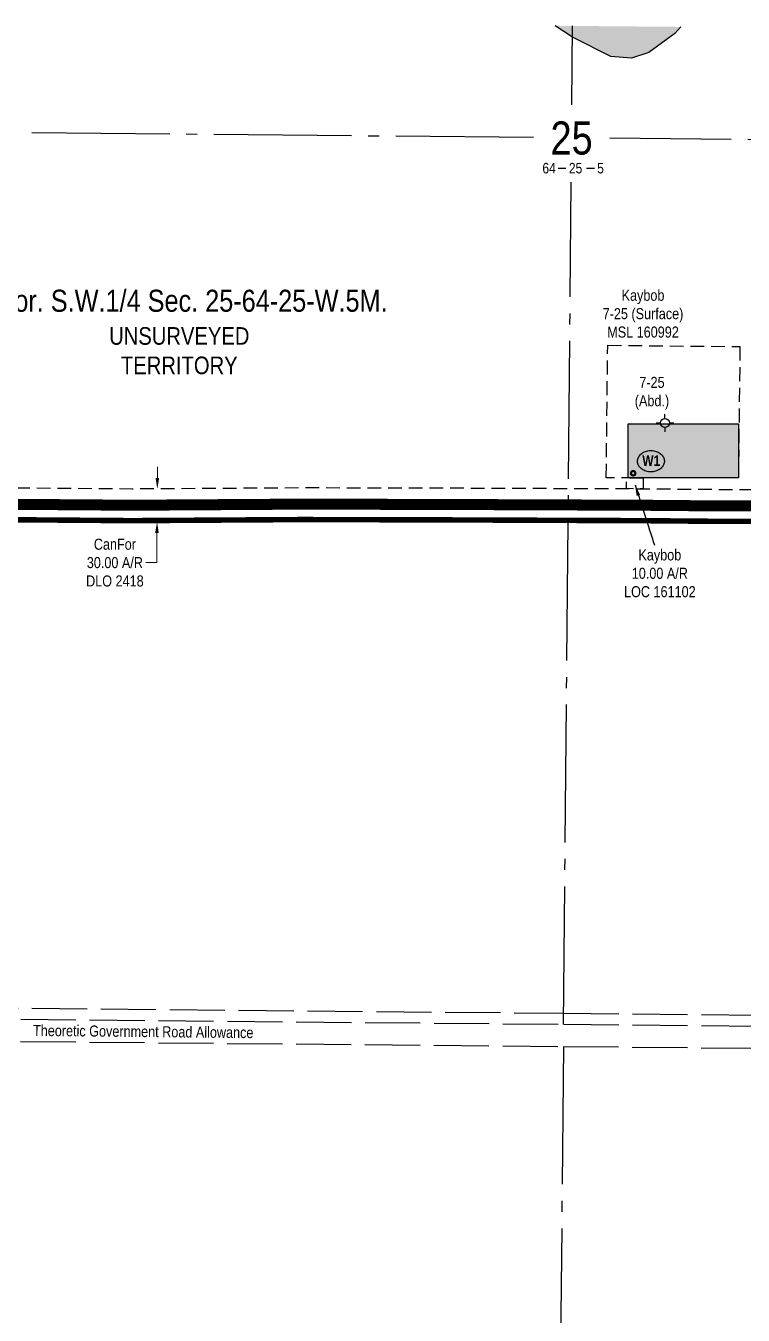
# Model space of a CAD drawing. Extents: x 454172 to 490274, y 6043290 to 6049925.
# Drawn here: x 457873 to 458524, y 6045731 to 6046901 of the extents above; entities that cross this region are included whole.
import ezdxf
from ezdxf.enums import TextEntityAlignment as Align

# ---------------------------------------------------------------- set-up
doc = ezdxf.new("R2010")
doc.units = 0
doc.header["$LTSCALE"] = 5
doc.header["$PDMODE"] = 35
doc.header["$PDSIZE"] = 5
for name, pattern in [('foc-ACCESSROAD', [3.75, 2.5, -1.25]), ('foc-QUARTERLINE', [33, 25, -3, 2, -3]), ('foc-UNSURVEYED', [12.5, 10, -2.5])]:
    doc.linetypes.add(name, pattern=pattern)
doc.layers.get('Defpoints').update_dxf_attribs({"color": 9})
for name, color, linetype in [('10', 1, 'Continuous'), ('9', 3, 'Continuous'), ('AS-ROADS', 254, 'Continuous'), ('C-SYMBOL', 7, 'Continuous'), ('CG-NOTES', 7, 'Continuous'), ('F-AR', 190, 'foc-ACCESSROAD'), ('F-WS', 190, 'foc-ACCESSROAD'), ('F-WS-S', 190, 'Continuous'), ('L-QSEC', 8, 'foc-QUARTERLINE'), ('L-ROAD-T', 7, 'Continuous'), ('L-SECLBL', 7, 'Continuous'), ('L-UNS-T', 3, 'Continuous'), ('L-USEC', 7, 'foc-UNSURVEYED'), ('P-PROPOSED', 10, 'Continuous'), ('P-WORKAREA', 113, 'Continuous'), ('P-WORKAREA-H', 111, 'Continuous'), ('T-WATER', 160, 'Continuous'), ('T-WATER-H', 133, 'Continuous')]:
    doc.layers.add(name, color=color, linetype=linetype)
doc.layers.add('F-AR-T', color=190, linetype='Continuous', lineweight=9)
doc.layers.add('F-WS-T', color=190, linetype='Continuous', lineweight=9)
doc.styles.add('175L', font='ARIALN.TTF', dxfattribs={"height": 20})
doc.styles.add('80CG', font='ARIALN.TTF', dxfattribs={"height": 10})
doc.styles.add('80L', font='ARIALN.TTF', dxfattribs={"height": 10})
doc.styles.add('BOLD', font='ARIALNB.TTF')
doc.styles.add('SIMPLEX', font='ARIALN.TTF')
doc.dimstyles.new('Compass 5 000', dxfattribs={"dimscale": 5, "dimtxt": 9, "dimasz": 2, "dimexe": 0.2, "dimexo": 0.0625, "dimgap": 0.5, "dimtad": 0, "dimtih": 1, "dimtoh": 1, "dimzin": 0, "dimdsep": 46, "dimtxsty": '80CG', "dimcen": 0.1, "dimse1": 1, "dimse2": 1, "dimclrd": 256, "dimclrt": 256, "dimaunit": 1, "dimadec": 4, "dimazin": 0, "dimtfac": 0.06, "dimtofl": 0, "dimtmove": 0, "dimatfit": 1, "dimfxl": 0.2, "dimtolj": 1, "dimtzin": 0, "dimlwd": -1, "dimarcsym": 0})

# ---------------------------------------------------------------- blocks, each defined once
blk = doc.blocks.new('L-SECLBL')
at = {"layer": '9', "color": 7}
for p, q in [((-5.1, -27.8), (-12.3, -27.8)), ((20.7, -27.8), (13.5, -27.8))]:
    blk.add_line(p, q, dxfattribs=at)
at = {"layer": '10', "color": 2, "style": 'SIMPLEX'}
blk.add_attdef('SEC', text='', height=30, dxfattribs=at).set_placement((0, 0), align=Align.MIDDLE)
at = {"layer": '10', "color": 5, "style": '80L'}
blk.add_attdef('TWP', text='', height=9.5, dxfattribs=at).set_placement((-14.4, -27.4), align=Align.MIDDLE_RIGHT)
blk.add_attdef('RGE', text='', height=9.5, dxfattribs=at).set_placement((3.6, -27.4), align=Align.MIDDLE_CENTER)
blk.add_attdef('MER', text='', height=9.5, dxfattribs=at).set_placement((23.2, -27.4), align=Align.MIDDLE_LEFT)
blk = doc.blocks.new('*D127')
at = {"layer": 'Defpoints', "color": 0, "transparency": 16777216}
for p in [(457917.6, 6046481.1), (457917.3, 6046451.1), (457991.8, 6046450.5)]:
    blk.add_point(p, dxfattribs=at)
at = {"layer": 'F-AR-T', "transparency": 16777216}
for p, q in [((457992.1, 6046490.5), (457992.1, 6046500.5)), ((457991.7, 6046440.5), (457991.5, 6046413.6)), ((457991.5, 6046413.6), (457981.5, 6046413.6))]:
    blk.add_line(p, q, dxfattribs=at)
for points in [[(457990.4, 6046490.5), (457993.7, 6046490.5), (457992, 6046480.5)], [(457990, 6046440.5), (457993.3, 6046440.5), (457991.8, 6046450.5)]]:
    blk.add_solid(points, dxfattribs=at)
at = {"layer": 'F-AR-T', "transparency": 16777216, "insert": (457953.5, 6046413.6), "char_height": 10, "attachment_point": 5, "style": '80CG'}
blk.add_mtext('\\A1;CanFor\\P30.00 A/R\\PDLO 2418', dxfattribs=at)
blk = doc.blocks.new('GABD')
for p, q in [((-0.81, 0), (-1.62, 0)), ((0, 0.81), (0, 1.62)), ((1.62, 0), (0.81, 0)), ((0, -0.81), (0, -1.62))]:
    blk.add_line(p, q)
blk.add_circle((0, 0), 0.8)
blk = doc.blocks.new('Route_Letters')
h = blk.add_hatch(color=255)
h.dxf.hatch_style = 1
edge = h.paths.add_edge_path()
edge.add_ellipse((-0.1, 0.5), major_axis=(-12, 0), ratio=0.789318, start_angle=0, end_angle=360)
at = {"color": 5}
blk.add_open_spline([(-12.3, 0.5), (-12.3, -0.3), (-12.2, -1), (-11.7, -2.8), (-11.1, -3.9), (-9.6, -5.8), (-8.5, -6.7), (-6.2, -8), (-4.9, -8.5), (-2.1, -9.2), (-0.7, -9.3), (2.2, -9.1), (3.6, -8.8), (6.3, -7.9), (7.5, -7.2), (9.5, -5.6), (10.4, -4.6), (11.6, -2.5), (12, -1.4), (12.2, 0.9), (12, 2.1), (11.2, 4.3), (10.5, 5.4), (8.8, 7.2), (7.7, 8), (5.3, 9.2), (3.9, 9.7), (1.1, 10.2), (-0.4, 10.2), (-3.2, 9.9), (-4.6, 9.6), (-7.2, 8.5), (-8.3, 7.7), (-10.2, 6), (-11, 5), (-12, 2.9), (-12.3, 1.7), (-12.3, 0.5), (-12.3, 0.5), (-12.3, 0.5)], degree=3, knots=[0, 0, 0, 0, 0.219529, 0.219529, 0.575727, 0.575727, 0.931924, 0.931924, 1.288121, 1.288121, 1.644318, 1.644318, 2.000515, 2.000515, 2.356712, 2.356712, 2.712909, 2.712909, 3.069107, 3.069107, 3.425304, 3.425304, 3.781501, 3.781501, 4.137698, 4.137698, 4.493895, 4.493895, 4.850092, 4.850092, 5.20629, 5.20629, 5.562487, 5.562487, 5.918684, 5.918684, 6.274881, 6.274881, 6.283185, 6.283185, 6.283185, 6.283185], dxfattribs=at)
at = {"color": 14, "style": 'BOLD'}
blk.add_attdef('A', text='', height=9.5, dxfattribs=at).set_placement((0.2, 1), align=Align.MIDDLE)
blk = doc.blocks.new('AA')
at = {"const_width": 4}
blk.add_lwpolyline([(-1, 0, 1), (1, 0, 1)], format="xyb", close=True, dxfattribs=at)
blk.add_circle((0, 0), 2)

msp = doc.modelspace()

# ---------------------------------------------------------------- hatches: boundary and pattern name
at = {"layer": 'P-WORKAREA-H'}
h = msp.add_hatch(color=256, dxfattribs=at)
h.dxf.hatch_style = 1
h.paths.add_polyline_path([(458419.294, 6046539.655), (458519.242, 6046539.624), (458519.227, 6046490.649), (458419.279, 6046490.68)])
at = {"layer": 'T-WATER-H'}
h = msp.add_hatch(color=256, dxfattribs=at)
h.dxf.hatch_style = 1
h.paths.add_polyline_path([(458466.952, 6046899.672), (458353.085, 6046900.666), (458368.691, 6046890.199), (458403.365, 6046872.83), (458422.074, 6046871.152), (458438.059, 6046876.502), (458461.506, 6046893.604)])

# ---------------------------------------------------------------- linework, layer by layer
at = {"layer": 'AS-ROADS', "const_width": 9.995, "flags": 128}
msp.add_lwpolyline([(458857.41, 6046465.245), (458501.091, 6046465.073), (458432.703, 6046465.682), (458364.758, 6046465.953), (458261.243, 6046466.365), (458122.894, 6046466.696), (457969.033, 6046465.702), (457630.912, 6046468.309), (457569.907, 6046468.485), (457511.499, 6046468.653), (457323.261, 6046469.195), (457059.791, 6046469.632), (456754.667, 6046472.15), (456734.592, 6046472.121), (456420.301, 6046471.653)], dxfattribs=at)
at = {"layer": 'F-AR', "flags": 128}
for points in [[(455059.363, 6046496.437), (455079.322, 6046493.075), (455081.296, 6046500.916), (455081.917, 6046503.386), (455104.68, 6046499.295), (455111.66, 6046498.04), (455141.597, 6046493.916), (455171.677, 6046491.021), (455232.067, 6046488.932), (455373.953, 6046489.68), (455709.162, 6046487.674), (455852.474, 6046486.174), (455909.68, 6046487.569), (455939.849, 6046488.304), (455952.761, 6046488.619), (456126.408, 6046488.79), (456135.034, 6046488.798), (456151.735, 6046488.672), (456151.516, 6046483.487), (456151.283, 6046477.962), (456171.301, 6046477.927), (456171.535, 6046483.488), (456171.748, 6046488.523), (456234.908, 6046488.05), (456420.347, 6046486.661), (456734.898, 6046487.131), (456754.717, 6046487.16), (457059.866, 6046484.642), (457323.295, 6046484.205), (457533.595, 6046482.926), (457533.584, 6046479.738), (457533.57, 6046475.54), (457539.908, 6046475.529), (457553.58, 6046475.506), (457553.595, 6046479.706), (457553.606, 6046482.869), (457570.138, 6046482.964), (457630.991, 6046483.319), (457969.042, 6046480.712), (458122.864, 6046481.705), (458261.311, 6046481.375), (458364.971, 6046480.961), (458417.664, 6046480.752), (458432.657, 6046480.692), (458501.101, 6046480.082), (458857.267, 6046480.254), (459061.426, 6046484.053), (459069.037, 6046484.343), (459076.631, 6046484.93), (459084.196, 6046485.814), (459091.721, 6046486.992), (459099.195, 6046488.463), (459113.941, 6046492.275), (459170.123, 6046509.165), (459189.988, 6046515.137), (459190.163, 6046511.08), (459190.398, 6046505.644), (459200.277, 6046508.473), (459210.158, 6046511.303), (459209.904, 6046517.165), (459209.736, 6046521.073), (459230.463, 6046527.304), (459308.029, 6046552.046), (459417.53, 6046584.612), (459424.954, 6046586.676), (459432.448, 6046588.473), (459440.001, 6046589.999), (459447.605, 6046591.255), (459455.248, 6046592.237), (459462.922, 6046592.944), (459470.616, 6046593.376), (459478.32, 6046593.532), (459486.026, 6046593.413), (459493.722, 6046593.016), (459501.399, 6046592.344), (459509.047, 6046591.398), (459516.656, 6046590.178), (459524.216, 6046588.687), (459531.718, 6046586.925), (459539.153, 6046584.895), (459546.509, 6046582.6), (459553.779, 6046580.044), (459560.952, 6046577.228), (459568.02, 6046574.157), (459574.974, 6046570.836), (459588.501, 6046563.455), (459616.17, 6046547.045), (459609.348, 6046540.624), (459603.89, 6046535.487), (459601.939, 6046533.866), (459596.254, 6046529.143), (459592.624, 6046526.128), (459573.197, 6046537.65), (459567.434, 6046540.93), (459561.557, 6046544.001), (459555.574, 6046546.859), (459549.492, 6046549.502), (459543.32, 6046551.925), (459537.064, 6046554.124), (459530.734, 6046556.099), (459524.337, 6046557.845), (459517.882, 6046559.361), (459511.377, 6046560.645), (459504.829, 6046561.694), (459498.248, 6046562.508), (459491.643, 6046563.086), (459485.021, 6046563.428), (459478.391, 6046563.531), (459471.761, 6046563.396), (459465.14, 6046563.025), (459458.538, 6046562.416), (459451.961, 6046561.571), (459445.418, 6046560.491), (459438.919, 6046559.177), (459426.082, 6046555.855), (459316.865, 6046523.374), (459239.34, 6046498.645), (459200.085, 6046486.844), (459169.843, 6046477.752), (459122.578, 6046463.544), (459114.114, 6046461.178), (459105.564, 6046459.145), (459096.94, 6046457.448), (459088.258, 6046456.088), (459079.529, 6046455.069), (459061.984, 6046454.056), (458857.554, 6046450.253), (458501.027, 6046450.08), (458432.606, 6046450.69), (458364.698, 6046450.96), (458261.195, 6046451.373), (458122.924, 6046451.703), (457969.024, 6046450.71), (457630.832, 6046453.317), (457569.864, 6046453.493), (457546.994, 6046453.559), (457546.603, 6046465.763), (457539.817, 6046465.775), (457526.591, 6046465.797), (457526.981, 6046453.616), (457323.227, 6046454.203), (457059.717, 6046454.64), (456754.616, 6046457.158), (456734.614, 6046457.128), (456420.256, 6046456.66), (456134.936, 6046458.796), (455953.141, 6046458.617), (455939.558, 6046458.286), (455909.39, 6046457.551), (455852.682, 6046456.168), (455708.915, 6046457.674), (455373.956, 6046459.678), (455232.253, 6046458.801), (455204.212, 6046459.142), (455176.201, 6046460.51), (455148.259, 6046462.904), (455120.424, 6046466.32), (455104.381, 6046468.889), (455092.732, 6046470.755), (455037.93, 6046482.652), (454791.383, 6046545.717), (454626.591, 6046577.365), (454456.425, 6046604.853), (454300.887, 6046630.925), (454301.087, 6046650.81), (454301.192, 6046661.295), (454461.297, 6046634.456), (454631.813, 6046606.912), (454756.046, 6046583.072), (454756.675, 6046582.932), (454797.936, 6046575.009), (454864.847, 6046557.86), (454868.492, 6046556.926), (454866.285, 6046548.153), (454866.056, 6046547.244), (454865.546, 6046545.22), (455001.31, 6046511.048), (455040.102, 6046501.283), (455059.363, 6046496.437)], [(458432.782, 6046490.678), (458432.657, 6046480.692), (458417.664, 6046480.752), (458417.789, 6046490.681), (458432.782, 6046490.678)]]:
    msp.add_lwpolyline(points, close=True, dxfattribs=at)
at = {"layer": 'F-WS'}
msp.add_lwpolyline([(458519.227, 6046490.649), (458399.294, 6046490.686), (458400.61, 6046610.862), (458520.534, 6046609.581), (458519.227, 6046490.649)], close=True, dxfattribs=at)
at = {"layer": 'L-QSEC'}
for p, q in [((458368.134, 6046828.902), (458368.785, 6046900.529)), ((458333.269, 6046799.23), (457563.103, 6046806.504)), ((459172.629, 6046791.303), (458402.548, 6046798.576)), ((458360.557, 6045994.792), (458367.498, 6046758.905)), ((458360.371, 6045974.673), (458353.336, 6045200.545))]:
    msp.add_line(p, q, dxfattribs=at)
at = {"layer": 'L-USEC'}
for p, q in [((457565.764, 6046012.19), (458360.65, 6046004.832)), ((457555.632, 6046002.243), (458360.557, 6045994.792)), ((458360.557, 6045994.792), (458941.262, 6045989.417)), ((458360.65, 6046004.832), (458926.024, 6045999.599)), ((457555.445, 6045982.124), (458360.371, 6045974.673)), ((458360.371, 6045974.673), (458993.271, 6045968.815))]:
    msp.add_line(p, q, dxfattribs=at)
at = {"layer": 'P-PROPOSED', "flags": 128}
msp.add_lwpolyline([(458857.545, 6046451.253, 4.997, 4.997, 0), (458501.032, 6046451.08, 4.997, 4.997, 0), (458432.609, 6046451.69, 4.997, 4.997, 0), (458261.196, 6046452.373, 4.997, 4.997, 0), (458122.922, 6046452.703, 4.997, 4.997, 0), (457969.026, 6046451.71, 4.997, 4.997, 0), (457630.838, 6046454.317, 4.997, 4.997, 0), (457545.961, 6046454.562, 5, 5, 0), (457527.949, 6046454.613, 5, 5, 0), (457323.23, 6046455.203, 5, 5, 0), (457059.722, 6046455.64, 5, 5, 0), (456754.619, 6046458.157, 5, 5, 0), (456734.612, 6046458.128, 5, 5, 0), (456420.259, 6046457.66, 5, 5, 0)], format="xyseb", dxfattribs=at)
at = {"layer": 'P-WORKAREA', "flags": 128}
msp.add_lwpolyline([(458419.294, 6046539.655), (458519.242, 6046539.624), (458519.227, 6046490.649), (458419.279, 6046490.68)], close=True, dxfattribs=at)
at = {"layer": 'T-WATER'}
msp.add_lwpolyline([(458466.952, 6046899.672), (458461.506, 6046893.604), (458438.059, 6046876.502), (458422.074, 6046871.152), (458403.365, 6046872.83), (458368.691, 6046890.199), (458353.085, 6046900.666)], dxfattribs=at)

# ---------------------------------------------------------------- block references
at = {"layer": 'CG-NOTES', "xscale": 0.9984468346444563, "yscale": 0.9984468346444563, "zscale": 0.9984468346444563}
msp.add_blockref('Route_Letters', (458439.932, 6046505.181), dxfattribs=at).add_auto_attribs({'A': 'W1'})
msp.add_blockref('AA', (458423.713, 6046494.736), dxfattribs=at)
at = {"layer": 'F-WS-S', "xscale": 5, "yscale": 5, "zscale": 5}
msp.add_blockref('GABD', (458452.531, 6046540.293), dxfattribs=at)
at = {"layer": 'L-SECLBL'}
msp.add_blockref('L-SECLBL', (458367.861, 6046798.903), dxfattribs=at).add_auto_attribs({'SEC': '25', 'TWP': '64', 'RGE': '25', 'MER': '5'})

# ---------------------------------------------------------------- texts
at = {"layer": 'C-SYMBOL', "color": 3, "style": '175L'}
msp.add_text('Theor. S.W.1/4 Sec. 25-64-25-W.5M.', height=20, dxfattribs=at).set_placement((458011.874, 6046635.205), align=Align.BOTTOM_CENTER)
at = {"layer": 'F-AR-T', "insert": (458447.911, 6046403.88), "char_height": 10, "width": 99.46361, "attachment_point": 5, "style": '80CG'}
msp.add_mtext('\\A1;Kaybob\\P10.00 A/R\\PLOC 161102', dxfattribs=at)
at = {"layer": 'F-WS-T', "char_height": 10, "attachment_point": 5, "style": '80CG'}
for s, insert, width in [('\\A1;Kaybob\\P7-25 (Surface)\\PMSL 160992', (458432.64, 6046639.434), 99.46361), ('\\A1;7-25\\P(Abd.)', (458440.762, 6046567.325), 22.68527)]:
    msp.add_mtext(s, dxfattribs=dict(at, insert=insert, width=width))
at = {"layer": 'L-ROAD-T', "style": '80L'}
msp.add_text('Theoretic Government Road Allowance', height=10, rotation=359.424209, dxfattribs=at).set_placement((457979.232, 6045988.23), align=Align.MIDDLE_CENTER)
at = {"layer": 'L-UNS-T', "insert": (458011.947, 6046605.822), "char_height": 16, "attachment_point": 5, "style": '80L'}
msp.add_mtext_dynamic_manual_height_columns('UNSURVEYED TERRITORY', width=126.41375, gutter_width=47.5, heights=[0], dxfattribs=at)

# ---------------------------------------------------------------- dimensions: what is measured, and where the dimension line sits
at = {"layer": 'F-AR-T'}
dim = msp.add_linear_dim(base=(457991.752, 6046450.535), p1=(457917.564, 6046481.109), p2=(457917.332, 6046451.108), angle=269.558247, text='CanFor\\P30.00 A/R\\PDLO 2418', dimstyle='Compass 5 000', dxfattribs=at)
dim.commit()
dim.dimension.update_dxf_attribs({"geometry": '*D127', "text_midpoint": (457953.545, 6046413.628), "dimtype": 161})

# ---------------------------------------------------------------- leaders
at = {"layer": 'F-AR-T', "path_type": 1}
msp.add_leader([(458425.39, 6046484.165), (458443.076, 6046429.321)], dimstyle='Compass 5 000', override={"dimgap": 0.5, "dimtad": 0}, dxfattribs=at)

doc.saveas('drawing.dxf')
